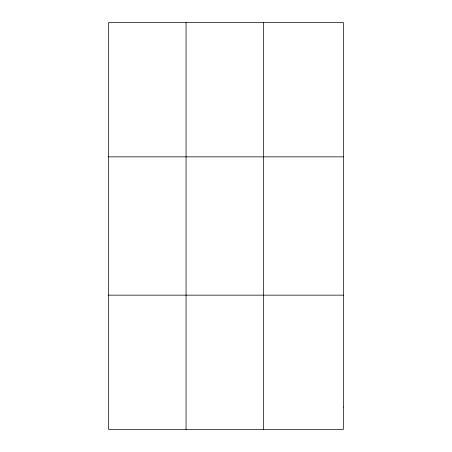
<?xml version="1.0" encoding="UTF-8"?>
<svg xmlns="http://www.w3.org/2000/svg" width="452" height="452" viewBox="0 0 452 452"><rect width="100%" height="100%" fill="white"/><g stroke="black" fill="none" stroke-linecap="round" stroke-linejoin="round"><path stroke-width="0.68" d="M186.06 429.4L186.06 22.6M263.589 429.4L263.589 22.6M108.525 156.844L343.475 156.844M108.525 295.156L343.475 295.156M343.475 407.026L343.475 429.4L108.525 429.4L108.525 22.6L343.475 22.6L343.475 407.026"/></g></svg>
